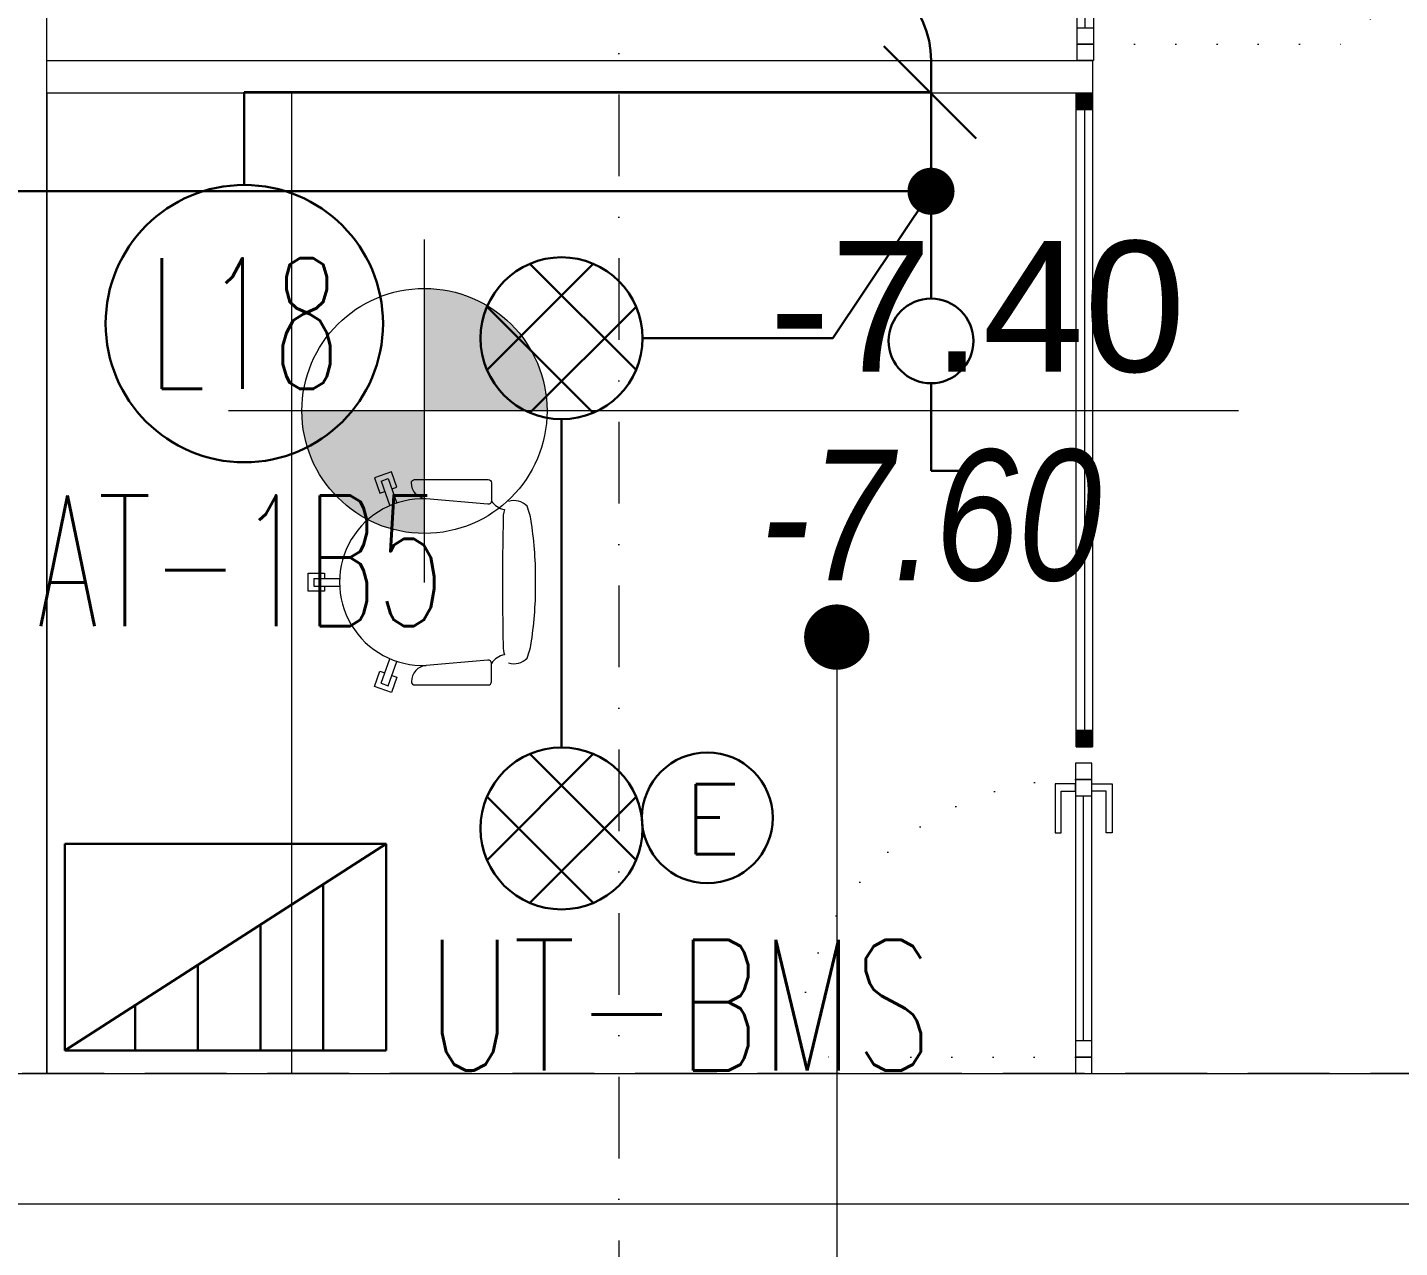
# Model space of a CAD drawing. Header units: metres. Extents: x -13316 to 152404, y -3899 to 30226.
# Drawn here: x 68119.1 to 68538.9, y -233.3 to 140.1 of the extents above; entities that cross this region are included whole.
import ezdxf
from ezdxf.enums import TextEntityAlignment as Align

# ---------------------------------------------------------------- set-up
doc = ezdxf.new("R2010")
doc.units = ezdxf.units.M
doc.header["$LTSCALE"] = 100
doc.header["$MEASUREMENT"] = 0
doc.header["$PDMODE"] = 1
for name, pattern in [('DASHDOT2', [0.5, 0.25, -0.125, 0, -0.125]), ('DOT2', [0.125, 0, -0.125]), ('HIDDEN', [0.375, 0.25, -0.125])]:
    doc.linetypes.add(name, pattern=pattern)
doc.layers.get('0').update_dxf_attribs({"color": 9, "lineweight": 9})
for name, color, linetype, lineweight in [('01', 9, 'Continuous', 9), ('05', 9, 'Continuous', 9), ('06B', 9, 'Continuous', 9), ('06D', 9, 'Continuous', 9), ('10', 9, 'Continuous', 9), ('11', 9, 'Continuous', 9), ('15', 9, 'Continuous', 9), ('20', 9, 'DOT2', 9), ('21', 9, 'Continuous', 9), ('21_mahal200', 9, 'Continuous', 9), ('24', 9, 'DASHDOT2', 9), ('E-2x26W GÖMME PL COMPACT FLUORESAN ARMATÜR', 7, 'Continuous', 30), ('E-ACİL AYDINLATMA KİTİ', 7, 'Continuous', 30), ('E-ANAHTAR', 7, 'Continuous', 30), ('E-AYDINLATMA VE PRİZ PANOSU', 7, 'Continuous', 30), ('E-KABLO', 7, 'Continuous', 30), ('E-LINYE', 7, 'Continuous', 30), ('E-UPS PANOSU', 7, 'Continuous', 30)]:
    doc.layers.add(name, color=color, linetype=linetype, lineweight=lineweight)
doc.styles.add('Arial', font='arial.ttf', dxfattribs={"height": 2.5})
doc.styles.add('E-YAZI', font='txttw.shx')
doc.styles.add('MuuM_TEXT-ITALIC', font='ARIALNI.TTF')
doc.styles.add('MuuM_TEXT-STANDART', font='ARIALN.TTF')
doc.dimstyles.new('MuuM_DIM200', dxfattribs={"dimscale": 20, "dimtxt": 2, "dimasz": 1, "dimexe": 1, "dimexo": 1, "dimgap": 1, "dimtad": 1, "dimdec": 1, "dimrnd": 0.5, "dimdsep": 46, "dimtxsty": 'MuuM_TEXT-STANDART', "dimblk": 'ARCHTICK', "dimcen": 0, "dimdle": 0.15, "dimclrd": 256, "dimclre": 256, "dimclrt": 256, "dimadec": 0, "dimazin": 0, "dimtfac": 5, "dimtdec": 1, "dimtix": 1, "dimtmove": 2, "dimatfit": 3, "dimldrblk": 'DOT', "dimfxl": 3, "dimfxlon": 1, "dimtolj": 1, "dimlwd": -1, "dimlwe": -1, "dimarcsym": 0})

# ---------------------------------------------------------------- blocks, each defined once
blk = doc.blocks.new('p-akslar_yeni')
at = {"layer": '24'}
blk.add_lwpolyline([(18395, -8575), (18395, -11897.18)], dxfattribs=at)
blk = doc.blocks.new('100_2x26W GÖMME PL COMPACT FLUORESAN ARMATÜR')
at = {"layer": 'E-2x26W GÖMME PL COMPACT FLUORESAN ARMATÜR', "color": 7}
for p, q in [((-1.426, -0.605), (0.605, 1.426)), ((-0.605, 1.426), (1.426, -0.605)), ((-1.426, 0.605), (0.605, -1.426)), ((-0.605, -1.426), (1.426, 0.605))]:
    blk.add_line(p, q, dxfattribs=at)
at = {"layer": 'E-2x26W GÖMME PL COMPACT FLUORESAN ARMATÜR', "color": 4}
blk.add_circle((0, 0), 1.549, dxfattribs=at)
blk = doc.blocks.new('100_ANAHTAR')
at = {"layer": 'E-ANAHTAR', "color": 4}
for p, q in [((0, 5.345), (-0.714, 5.345)), ((0, 3.673), (0, 5.345)), ((0, 2.053), (0, 0))]:
    blk.add_line(p, q, dxfattribs=at)
blk.add_circle((0, 2.863), 0.81, dxfattribs=at)
blk = doc.blocks.new('100_ACİL AYDINLATMA KİTİ')
at = {"layer": 'E-ACİL AYDINLATMA KİTİ', "color": 3}
blk.add_circle((0, 0), 1.251, dxfattribs=at)
at = {"layer": 'E-ACİL AYDINLATMA KİTİ', "color": 3, "style": 'E-YAZI'}
blk.add_text('E', height=1.34, dxfattribs=at).set_placement((-0.448, -0.694))
blk = doc.blocks.new('100_UPS PANOSU')
at = {"layer": 'E-UPS PANOSU', "color": 4}
for p, q in [((-3.072, 3.948), (3.072, 3.948)), ((-3.072, 0), (-3.072, 3.948)), ((3.072, 0), (-3.072, 3.948)), ((3.072, 3.948), (3.072, 0)), ((-1.872, 0), (-1.872, 3.177)), ((-0.672, 0), (-0.672, 2.406)), ((0.528, 0), (0.528, 1.635)), ((1.728, 0), (1.728, 0.864)), ((3.072, 0), (-3.072, 0))]:
    blk.add_line(p, q, dxfattribs=at)
blk = doc.blocks.new('m-o-burosit-p-s')
for p, q in [((-32.07, 29.47), (-24.59, 32.12)), ((-31.29, 27.28), (-32.07, 29.47)), ((-31.29, 27.28), (-23.77, 29.94)), ((30.58, 27.28), (23.05, 29.94)), ((31.36, 29.47), (23.88, 32.12)), ((30.58, 27.28), (31.36, 29.47)), ((-1.52, 6.65), (-1.52, 14.56)), ((0.81, 6.65), (0.81, 14.56)), ((-1.52, 6.65), (0.81, 6.65))]:
    blk.add_line(p, q)
for points in [[(24.34, 66.31, 0.288334), (22.89, 71.95, 0.063046), (17.64, 73.3, 0.040602), (-0.36, 74.55, 0.040602), (-18.36, 73.3, 0.063046), (-23.61, 71.95, 0.288334), (-25.05, 66.31)], [(-22.56, 65.01, 0.08948), (-19.21, 64.65, 0.009114), (-0.36, 64.45, 0.007133), (19.31, 64.63, 0.067763), (21.85, 65.01, 0.067763)]]:
    blk.add_lwpolyline(points, format="xyb")
for points in [[(-30.81, 61.05), (-25.2, 61.05, -0.439586), (-24.21, 59.96), (-25.83, 41.12, -0.389289), (-30.81, 36.55, -0.414214), (-31.81, 37.55), (-31.81, 60.05, -0.414214)], [(30.1, 61.05), (24.49, 61.05, 0.439586), (23.49, 59.96), (25.12, 41.12, 0.389289), (30.1, 36.55, 0.414214), (31.1, 37.55), (31.1, 60.05, 0.414214)]]:
    blk.add_lwpolyline(points, format="xyb", close=True)
for points in [[(-28.91, 30.59), (-29.44, 32.09), (-34.15, 30.42), (-32.32, 25.23), (-27.6, 26.9), (-28.13, 28.4)], [(28.2, 30.59), (28.72, 32.09), (33.44, 30.42), (31.61, 25.23), (26.89, 26.9), (27.42, 28.4)], [(0.81, 10), (2.39, 10), (2.39, 5), (-3.11, 5), (-3.11, 10), (-1.52, 10)]]:
    blk.add_lwpolyline(points)
for centre, radius, start, end in [((-28.88, 66.36), 6.47, 304.709, 347.8629), ((28.17, 66.36), 6.47, 192.1371, 235.291), ((-0.36, 40.04), 25.49, 177.5758, 2.4242)]:
    blk.add_arc(centre, radius, start, end)
blk.add_point((0, 0))
blk = doc.blocks.new('gr-p-birim eleman')
blk.add_lwpolyline([(-1, 0), (0, 0), (0, 1), (-1, 1)], close=True)
blk = doc.blocks.new('P-KURANGLEZ')
at = {"layer": '01'}
blk.add_lwpolyline([(7525, -500), (12385, -500), (12385, -5), (12385, 0), (12425, 0), (12425, -540), (7525, -540)], close=True, dxfattribs=at)
blk = doc.blocks.new('p-al-01')
at = {"layer": '06B'}
for points in [[(27.05, 4.35), (27.05, 10.6), (42.05, 10.6), (42.05, 8.72), (29.3, 8.72), (29.3, 8.72), (29.3, 4.35), (27.05, 4.35)], [(27.05, -0.65), (27.05, -6.9), (42.05, -6.9), (42.05, -5.03), (29.3, -5.03), (29.3, -5.03), (29.3, -0.65), (27.05, -0.65)]]:
    blk.add_lwpolyline(points, dxfattribs=at)
at = {"layer": '06D'}
for p, q in [((115.67, 4.35), (28.8, 4.35)), ((28.8, -0.65), (115.67, -0.65))]:
    blk.add_line(p, q, dxfattribs=at)
at = {"layer": '10'}
for points in [[(25.67, -0.65), (25.67, 4.35), (20.67, 4.35), (20.67, -0.65)], [(30.67, -0.65), (30.67, 4.35), (25.67, 4.35), (25.67, -0.65)], [(110.67, -0.65), (110.67, 4.35), (105.67, 4.35), (105.67, -0.65)], [(115.67, -0.65), (115.67, 4.35), (110.67, 4.35), (110.67, -0.65)]]:
    blk.add_lwpolyline(points, close=True, dxfattribs=at)
at = {"layer": '15'}
blk.add_lwpolyline([(105.67, 1.85), (30.67, 1.85)], dxfattribs=at)
at = {"layer": '20'}
blk.add_lwpolyline([(110.67, -0.65), (110.67, -85.65)], dxfattribs=at)
blk.add_arc((110.67, -0.65), 85, 180, 270, dxfattribs=at)
blk = doc.blocks.new('prf-10x10')
blk.add_lwpolyline([(-5, -5), (5, -5), (5, 5), (-5, 5)], close=True)
at = {"color": 255}
blk.add_solid([(-5, -5), (5, -5), (-5, 5), (5, 5)], dxfattribs=at)
at = {"layer": '10'}
blk.add_point((0, 0), dxfattribs=at)
blk = doc.blocks.new('*U643')
at = {"layer": '06D'}
blk.add_lwpolyline([(-2.5, 200), (2.5, 200), (2.5, 0), (-2.5, 0)], close=True, dxfattribs=at)
at = {"layer": '15'}
blk.add_lwpolyline([(0, 195), (0, 5)], dxfattribs=at)
at = {"layer": '10', "xscale": 0.5, "yscale": 0.5, "rotation": 90}
for p in [(0, 197.5), (0, 2.5)]:
    blk.add_blockref('prf-10x10', p, dxfattribs=at)
blk = doc.blocks.new('0_elevationtarget-p-bk')
h = blk.add_hatch(color=250)
h.paths.add_polyline_path([(1.875, 0, 0.414214), (0, 1.875), (0, 0)])
h.paths.add_polyline_path([(0, 0), (-1.875, 0, 0.414214), (0, -1.875)])
blk.add_line((0, -2.625), (0, 2.625))
blk.add_lwpolyline([(12.453, 0), (-3, 0)])
blk.add_circle((0, 0), 1.875)
at = {"style": 'Arial'}
blk.add_attdef('BITMISKOT', text='', height=2, dxfattribs=at).set_placement((4.5, 0), align=Align.BOTTOM_LEFT)
at = {"style": 'MuuM_TEXT-ITALIC'}
blk.add_attdef('FINISHINGFLOORLEVEL', text='', height=2, dxfattribs=at).set_placement((4.5, -0.592), align=Align.TOP_LEFT)
blk = doc.blocks.new('_ArchTick')
at = {"color": 0, "linetype": 'ByBlock', "const_width": 0.15}
blk.add_lwpolyline([(-0.5, -0.5), (0.5, 0.5)], dxfattribs=at)
blk = doc.blocks.new('_Dot')
at = {"color": 0, "linetype": 'ByBlock', "lineweight": -2}
blk.add_line((-0.5, 0), (-1, 0), dxfattribs=at)
at = {"color": 0, "linetype": 'ByBlock', "const_width": 0.5}
blk.add_lwpolyline([(-0.25, 0, 1), (0.25, 0, 1)], format="xyb", close=True, dxfattribs=at)
blk = doc.blocks.new('1.bod.mimari1.elk')
at = {"layer": '11'}
for points in [[(11625, -8830), (11795, -8830), (11795, -9130), (11805, -9130), (11805, -8820), (11805, -8820), (11805, -8550), (11795, -8550), (11795, -8820), (11625, -8820), (11625, -8830)], [(11805, -8820), (12125, -8820), (12125, -8830), (11805, -8830)]]:
    blk.add_lwpolyline(points, dxfattribs=at)
at = {"layer": '20', "linetype": 'HIDDEN'}
blk.add_lwpolyline([(12385, -9130), (11320, -9130), (11320, -8630), (12385, -8630)], close=True, dxfattribs=at)
at = {"xscale": -1, "rotation": 90}
blk.add_blockref('p-al-01', (12124.6, -8704.33), dxfattribs=at)
blk.add_blockref('*U643', (12122.5, -9030))
at = {"rotation": 270}
blk.add_blockref('p-al-01', (12120.4, -9014.33), dxfattribs=at)
at = {"layer": '01'}
blk.add_blockref('P-KURANGLEZ', (0, -8630), dxfattribs=at)
at = {"layer": '05', "xscale": 75.00000000000004, "yscale": 300, "rotation": 180}
blk.add_blockref('gr-p-birim eleman', (11805, -8830), dxfattribs=at)
at = {"layer": '05', "rotation": 270}
blk.add_blockref('m-o-burosit-p-s', (11880, -8980), dxfattribs=at)
at = {"layer": '21', "xscale": 20, "yscale": 20, "zscale": 20}
blk.add_blockref('0_elevationtarget-p-bk', (11920.55, -8927.23), dxfattribs=at).add_auto_attribs({'BITMISKOT': ' -7.40', 'FINISHINGFLOORLEVEL': ' -7.60'})
at = {"layer": '21_mahal200'}
blk.add_leader([(12046.71, -8996.45), (12046.71, -9516.02)], dimstyle='MuuM_DIM200', override={"dimasz": 1, "dimfxl": 10}, dxfattribs=at)

msp = doc.modelspace()

# ---------------------------------------------------------------- linework, layer by layer
at = {"layer": 'E-KABLO', "color": 6}
for p, q in [((68395.54, 130), (68395.54, 90)), ((68395.54, 90), (67825, 90)), ((68365.54, 45), (68395.54, 90)), ((68307.28, 45), (68365.54, 45)), ((68282.5, -80.22), (68282.5, 20.22))]:
    msp.add_line(p, q, dxfattribs=at)
at = {"layer": 'E-KABLO', "color": 4, "linetype": 'Continuous', "const_width": 7.2}
msp.add_lwpolyline([(68391.94, 90, 1), (68399.14, 90, 1)], format="xyb", close=True, dxfattribs=at)
at = {"layer": 'E-KABLO', "color": 6}
msp.add_arc((68365.54, 130), 30, 0, 90, dxfattribs=at)
at = {"layer": 'E-LINYE', "color": 7, "linetype": 'Continuous'}
for p, q in [((68381.12, 134.42), (68409.4, 106.14)), ((68185.43, 120.28), (68395.26, 120.28)), ((68185.43, 91.93), (68185.43, 120.28))]:
    msp.add_line(p, q, dxfattribs=at)
msp.add_circle((68185.43, 49.49), 42.44, dxfattribs=at)

# ---------------------------------------------------------------- block references
at = {"layer": '06D'}
msp.add_blockref('1.bod.mimari1.elk', (56320, 8950), dxfattribs=at)
at = {"layer": '24'}
msp.add_blockref('p-akslar_yeni', (49905, 8895), dxfattribs=at)
at = {"layer": 'E-2x26W GÖMME PL COMPACT FLUORESAN ARMATÜR', "xscale": 16, "yscale": 16, "zscale": 16}
for p in [(68282.5, 45), (68282.5, -105)]:
    msp.add_blockref('100_2x26W GÖMME PL COMPACT FLUORESAN ARMATÜR', p, dxfattribs=at)
at = {"layer": 'E-ACİL AYDINLATMA KİTİ', "xscale": 16, "yscale": 16, "zscale": 16}
msp.add_blockref('100_ACİL AYDINLATMA KİTİ', (68327.09, -101.76), dxfattribs=at)
at = {"layer": 'E-ANAHTAR', "xscale": 16, "yscale": 16, "zscale": 16, "rotation": 180}
msp.add_blockref('100_ANAHTAR', (68395.54, 90), dxfattribs=at)
at = {"layer": 'E-UPS PANOSU', "xscale": -16, "yscale": 16, "zscale": 16}
msp.add_blockref('100_UPS PANOSU', (68179.65, -172.92), dxfattribs=at)

# ---------------------------------------------------------------- texts
at = {"layer": 'E-AYDINLATMA VE PRİZ PANOSU', "color": 4, "style": 'E-YAZI', "width": 0.7}
msp.add_text('UT-BMS', height=40, dxfattribs=at).set_placement((68241.21, -179.13))
at = {"layer": 'E-LINYE', "color": 3, "linetype": 'Continuous', "style": 'E-YAZI', "width": 0.6}
for s, p in [('L18', (68185.43, 49.49)), ('AT-1B5', (68184.34, -23.09))]:
    msp.add_text(s, height=40, dxfattribs=at).set_placement(p, align=Align.MIDDLE_CENTER)

doc.saveas('drawing.dxf')
